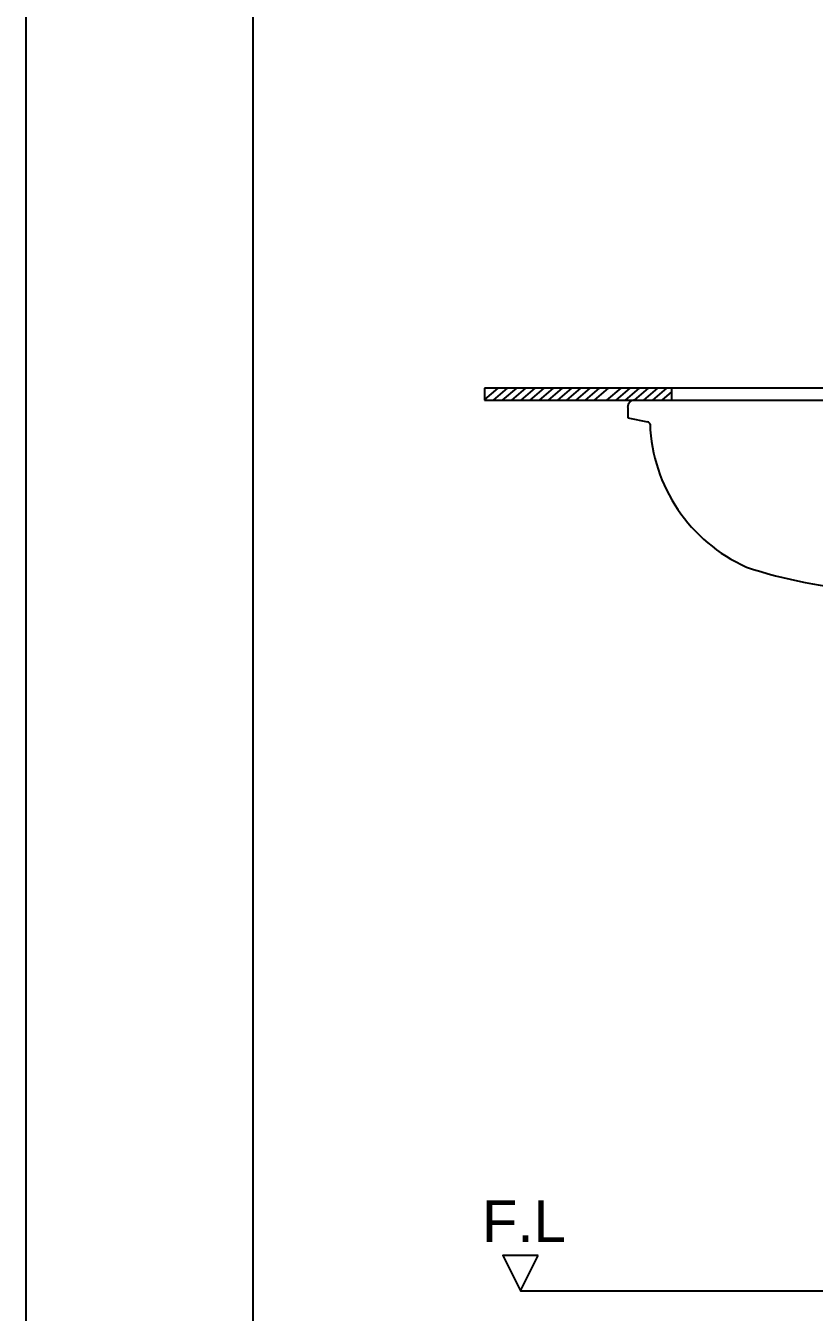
# Model space of a CAD drawing. Header units: millimetres. Extents: x 9401 to 11826, y -521 to 2909.
# Drawn here: x 9401 to 10064, y 193 to 1277 of the extents above; entities that cross this region are included whole.
import ezdxf
from ezdxf.lldxf.tags import DXFTag

# ---------------------------------------------------------------- set-up
doc = ezdxf.new("R2010")
doc.units = ezdxf.units.MM
doc.header["$LTSCALE"] = 0.2
for name, color, linetype in [('001', 7, 'Continuous'), ('002', 7, 'Continuous'), ('DIM2', 7, 'Continuous'), ('YA', 7, 'Continuous')]:
    doc.layers.add(name, color=color, linetype=linetype)
doc.layers.add('LINE', color=7, linetype='Continuous', lineweight=25)
doc.styles.get("Standard").update_dxf_attribs({"font": 'ISOCP.SHX', "bigfont": 'WHGTXT.SHX'})
tags = doc.linetypes.add('Amconstr', pattern=[9999, 9999, 0]).pattern_tags.tags
tags[6:7] = [DXFTag(74, 4), DXFTag(75, 0), DXFTag(340, '0'), DXFTag(46, 1.0), DXFTag(50, 0.0), DXFTag(44, 0.0), DXFTag(45, 0.0)]
tags[4:5] = [DXFTag(74, 4), DXFTag(75, 0), DXFTag(340, '0'), DXFTag(46, 1.0), DXFTag(50, 0.0), DXFTag(44, 0.0), DXFTag(45, 0.0)]

msp = doc.modelspace()

# ---------------------------------------------------------------- linework, layer by layer
at = {"color": 7, "linetype": 'Continuous'}
for p, q in [((9904.4, 961.4), (9914.6, 961.4)), ((9907.1, 955.1), (9907.1, 946.4))]:
    msp.add_line(p, q, dxfattribs=at)
msp.add_arc((9913.4, 955.1), 6.35, 90, 180, dxfattribs=at)
at = {"color": 0, "linetype": 'Continuous'}
msp.add_arc((9923.5, 940.5), 2.56, 13.7231, 80.8605, dxfattribs=at)
at = {"layer": '001', "color": 7}
msp.add_lwpolyline([(9816.9, 211.4), (10829.9, 211.4)], dxfattribs=at)
at = {"layer": '002', "color": 7}
for p, q in [((9944.1, 971.4), (9786.7, 971.4)), ((9786.7, 971.4), (9786.7, 961.4)), ((10502.3, 971.4), (9914.6, 971.4)), ((9882.2, 961.4), (9944.1, 961.4))]:
    msp.add_line(p, q, dxfattribs=at)
for points in [[(9797.9, 971.4), (9786.7, 961.9)], [(9805.6, 971.4), (9793.8, 961.4)], [(9813.4, 971.4), (9801.6, 961.4)], [(9821.1, 971.4), (9809.3, 961.4)], [(9828.9, 971.4), (9817.1, 961.4)], [(9836.6, 971.4), (9824.8, 961.4)], [(9844.3, 971.4), (9832.5, 961.4)], [(9852.1, 971.4), (9840.3, 961.4)], [(9859.8, 971.4), (9848, 961.4)], [(9867.5, 971.4), (9855.7, 961.4)], [(9875.3, 971.4), (9863.5, 961.4)], [(9883, 971.4), (9871.2, 961.4)], [(9890.8, 971.4), (9878.9, 961.4)], [(9901.2, 971.4), (9889.4, 961.4)], [(9909, 971.4), (9897.2, 961.4)], [(9916.7, 971.4), (9904.9, 961.4)], [(9924.4, 971.4), (9912.6, 961.4)], [(9932.2, 971.4), (9920.4, 961.4)], [(9939.9, 971.4), (9928.1, 961.4)], [(9944.1, 968.4), (9935.8, 961.4)], [(9944.1, 961.9), (9943.6, 961.4)], [(9831.9, 241.4), (9801.9, 241.4), (9816.9, 211.4), (9831.9, 241.4)]]:
    msp.add_lwpolyline(points, dxfattribs=at)
at = {"layer": 'LINE', "linetype": 'Amconstr'}
for p, q in [((9944.1, 971.4), (9944.1, 961.4)), ((9786.7, 961.4), (10534.3, 961.4)), ((9907.1, 955.1), (9907.1, 946.4))]:
    msp.add_line(p, q, dxfattribs=at)
at = {"layer": 'LINE', "color": 0, "linetype": 'Amconstr'}
msp.add_line((9907.1, 946.4), (9923.9, 943), dxfattribs=at)
for centre, radius, start, end in [((10062.8, 946), 137, 182.0265, 245.9808), ((10131.6, 1193.8), 393.2, 251.5293, 266.418)]:
    msp.add_arc(centre, radius, start, end, dxfattribs=at)
at = {"layer": 'YA', "color": 7}
msp.add_line((9591.9, -378.8), (9591.9, 1719), dxfattribs=at)
at = {"layer": 'YA', "color": 0}
msp.add_lwpolyline([(9400.5, -521.3), (11826, -521.3), (11826, 2909.1), (9400.5, 2909.1)], close=True, dxfattribs=at)

# ---------------------------------------------------------------- texts
at = {"layer": 'DIM2', "color": 4, "insert": (9784.5, 287.7), "char_height": 35, "width": 99.729, "attachment_point": 1, "line_spacing_factor": 0.963855}
msp.add_mtext('{\\fArial|b0|i0|c0|p34;\\C0;F.L}', dxfattribs=at)

doc.saveas('drawing.dxf')
